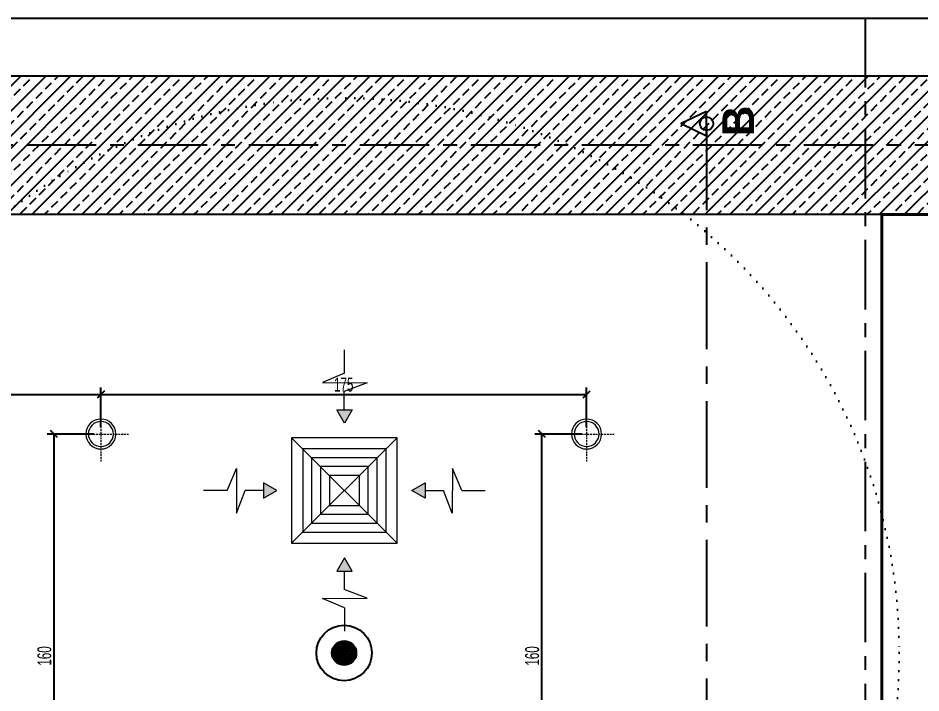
# Model space of a CAD drawing. Header units: millimetres. Extents: x 933584 to 974011, y 4545988 to 4553664.
# Drawn here: x 943632.6 to 943957.9, y 4549592.1 to 4549835.4 of the extents above; entities that cross this region are included whole.
import ezdxf

# ---------------------------------------------------------------- set-up
doc = ezdxf.new("R2010")
doc.units = ezdxf.units.MM
doc.header["$PDMODE"] = 35
for name, pattern in [('( Hidden )', [0.375, 0.25, -0.125]), ('568_AVN_KES_01$0$HIDDEN', [0.375, 0.25, -0.125]), ('CENTER', [2, 1.25, -0.25, 0.25, -0.25]), ('DOT2', [3.175, 0, -3.175])]:
    doc.linetypes.add(name, pattern=pattern)
doc.layers.get('0').update_dxf_attribs({"color": 255})
doc.layers.get('Defpoints').update_dxf_attribs({"color": 8})
for name, color, linetype in [('0-CSX-CXS_20', 14, 'CENTER'), ('0-DMS-50', 143, 'Continuous'), ('0-HSL-HTC_200', 1, 'Continuous'), ('0-LNS-SPL', 13, '568_AVN_KES_01$0$HIDDEN'), ('2-SPS-RCN', 2, 'Continuous'), ('_MSMEP_YT_SPRİNKLER-Details', 7, 'Continuous')]:
    doc.layers.add(name, color=color, linetype=linetype)
for name, color, linetype, lineweight in [('12-ONK_AYDINLATMA', 1, 'Continuous', 5), ('2-SPS-IBW', 5, 'Continuous', 40), ('_MSMEP_HT_EMİŞ_EKİPMANLARI', 183, 'Continuous', 18), ('_MSMEP_YT_SPRİNKLER', 1, 'Continuous', 30)]:
    doc.layers.add(name, color=color, linetype=linetype, lineweight=lineweight)
doc.styles.add('Century Gothic_B_3', font='GOTHICB.TTF', dxfattribs={"height": 4})
doc.styles.add('dim_romans_50', font='swissl.ttf', dxfattribs={"width": 0.6, "height": 5})
doc.dimstyles.new('ONK_dim 1_50', dxfattribs={"dimscale": 5, "dimtxt": 4, "dimasz": 0.5, "dimexe": 0.5, "dimexo": 0.5, "dimgap": 0.2, "dimtad": 1, "dimdec": 1, "dimrnd": 0.5, "dimzin": 9, "dimtxsty": 'dim_romans_50', "dimblk": 'OBLIQUE', "dimcen": 1, "dimclre": 256, "dimclrt": 256, "dimazin": 2, "dimtfac": 1, "dimtdec": 1, "dimtix": 1, "dimtmove": 2, "dimatfit": 3, "dimldrblk": 'OBLIQUE', "dimfxl": 3, "dimfxlon": 1, "dimarcsym": 0})

# ---------------------------------------------------------------- blocks, each defined once
blk = doc.blocks.new('ZVBXCB')
at = {"layer": '0-CSX-CXS_20', "ltscale": 20}
blk.add_line((933780.76, 4549789.55), (932221.52, 4549789.55), dxfattribs=at)
blk.add_lwpolyline([(933137.86, 4549835.4), (933137.86, 4548420.65)], dxfattribs=at)
blk = doc.blocks.new('FDSVBDVBDZVB')
at = {"layer": '0-HSL-HTC_200'}
h = blk.add_hatch(dxfattribs=at)
h.set_pattern_fill('ANSI33', color=256)
h.set_pattern_definition([(45, (935939.6384, 4550274.5564), (-4.490128, 4.490128), []), (45, (935944.1285, 4550274.5564), (-4.490128, 4.490128), [3.175, -1.5875])])
h.paths.add_polyline_path([(940246.16, 4549951.9), (940710.16, 4549951.9), (940710.16, 4549901.89), (940246.16, 4549901.89)])
at = {"layer": '2-SPS-RCN'}
blk.add_lwpolyline([(940246.16, 4549951.9), (940710.16, 4549951.9), (940710.16, 4549901.89), (940246.16, 4549901.89)], close=True, dxfattribs=at)
blk = doc.blocks.new('12 lik sıva üstü aydınlatma')
at = {"linetype": '( Hidden )', "ltscale": 3}
for points in [[(5935.81, -154395.28), (5935.81, -154417.28)], [(5924.81, -154406.28), (5946.81, -154406.28)]]:
    blk.add_lwpolyline(points, dxfattribs=at)
for radius in [6, 5]:
    blk.add_circle((5935.81, -154406.28), radius)
blk = doc.blocks.new('*U1486')
at = {"layer": '_MSMEP_YT_SPRİNKLER-Details', "color": 1, "linetype": 'Continuous', "lineweight": -3}
for p, q in [((24500, 73133.6), (24491, 73133.6)), ((24491, 73133.6), (24497, 73133.6)), ((24500, 73133.6), (24491, 73133.6)), ((24491, 73133.6), (24497, 73133.6)), ((24497, 73133.6), (24497, 73133.6)), ((24497, 73133.6), (24503, 73133.6)), ((24497, 73133.6), (24497, 73133.6)), ((24497, 73133.6), (24503, 73133.6)), ((24509, 73133.6), (24500, 73133.6)), ((24509, 73133.6), (24500, 73133.6)), ((24503, 73133.6), (24503, 73133.6)), ((24503, 73133.6), (24509, 73133.6)), ((24503, 73133.6), (24503, 73133.6)), ((24503, 73133.6), (24509, 73133.6))]:
    blk.add_line(p, q, dxfattribs=at)
blk.add_circle((24500, 73133.6), 10, dxfattribs=at)
for major_axis in [(0, 100), (0, 43.9), (0, 38.9), (0, 33.9), (0, 28.9), (0, 23.9), (0, 18.9), (0, 13.9), (0, 8.95), (0, 3.95)]:
    blk.add_ellipse((24500, 73133.6), major_axis=major_axis, ratio=1, start_param=-1.570796, end_param=4.712389, dxfattribs=at)
blk = doc.blocks.new('FVGDVG')
at = {"layer": '_MSMEP_HT_EMİŞ_EKİPMANLARI', "color": 7, "ltscale": 20}
for p, q in [((947765.3, 4552506.9), (947765.4, 4552591.8)), ((947765.3, 4552506.9), (947686.3, 4552473.2)), ((947686.3, 4552473.2), (947846.9, 4552473)), ((947846.9, 4552473), (947765.2, 4552441.3)), ((947765.1, 4552375.2), (947765.2, 4552441.3)), ((947342.8, 4552084.7), (947376.5, 4552163.7)), ((947376.5, 4552163.7), (947376.7, 4552003.1)), ((948154.5, 4552163.7), (948154.2, 4552003.1)), ((948188.2, 4552084.7), (948154.5, 4552163.7)), ((947342.8, 4552084.7), (947257.9, 4552084.6)), ((947376.7, 4552003.1), (947408.5, 4552084.8)), ((947474.5, 4552084.9), (947408.5, 4552084.8)), ((948056.5, 4552084.9), (948122.5, 4552084.8)), ((948154.2, 4552003.1), (948122.5, 4552084.8)), ((948188.2, 4552084.7), (948273.1, 4552084.6)), ((947765.1, 4551793.5), (947765.2, 4551727.5)), ((947846.9, 4551695.8), (947765.2, 4551727.5)), ((947686.3, 4551695.5), (947846.9, 4551695.8)), ((947765.3, 4551661.8), (947686.3, 4551695.5)), ((947765.3, 4551661.8), (947765.4, 4551576.9))]:
    blk.add_line(p, q, dxfattribs=at)
at = {"layer": '_MSMEP_HT_EMİŞ_EKİPMANLARI', "color": 253, "lineweight": 0, "ltscale": 10}
for p, q in [((947575.4, 4551894.6), (947955.4, 4552274.6)), ((947955.4, 4551894.6), (947575.4, 4552274.6))]:
    blk.add_line(p, q, dxfattribs=at)
at = {"layer": '_MSMEP_HT_EMİŞ_EKİPMANLARI', "color": 7, "ltscale": 20}
for points in [[(947737.9, 4552375.3), (947793.1, 4552375.2), (947765.4, 4552327.4)], [(947474.4, 4552112.1), (947474.5, 4552056.9), (947522.3, 4552084.6)], [(948056.5, 4552112.1), (948056.5, 4552056.9), (948008.7, 4552084.6)], [(947737.9, 4551793.5), (947793.1, 4551793.6), (947765.4, 4551841.3)]]:
    blk.add_lwpolyline(points, close=True, dxfattribs=at)
at = {"layer": '_MSMEP_HT_EMİŞ_EKİPMANLARI', "ltscale": 10}
for points in [[(947575.4, 4551894.6), (947955.4, 4551894.6), (947955.4, 4552274.6), (947575.4, 4552274.6)], [(947615.4, 4551934.6), (947915.4, 4551934.6), (947915.4, 4552234.6), (947615.4, 4552234.6)]]:
    blk.add_lwpolyline(points, close=True, dxfattribs=at)
at = {"layer": '_MSMEP_HT_EMİŞ_EKİPMANLARI', "color": 253, "lineweight": 0, "ltscale": 10}
for points in [[(947647.4, 4551966.6), (947883.4, 4551966.6), (947883.4, 4552202.6), (947647.4, 4552202.6)], [(947679.4, 4551998.6), (947851.4, 4551998.6), (947851.4, 4552170.6), (947679.4, 4552170.6)], [(947711.4, 4552030.6), (947819.4, 4552030.6), (947819.4, 4552138.6), (947711.4, 4552138.6)]]:
    blk.add_lwpolyline(points, close=True, dxfattribs=at)
at = {"layer": '_MSMEP_HT_EMİŞ_EKİPMANLARI', "color": 7, "ltscale": 20}
for points in [[(947793.1, 4552375.2), (947765.4, 4552327.4), (947737.9, 4552375.3), (947765.4, 4552327.4)], [(947765.4, 4552327.4), (947737.9, 4552375.3), (947793.1, 4552375.2), (947765.4, 4552327.4)], [(947474.5, 4552056.9), (947522.3, 4552084.6), (947474.4, 4552112.1), (947522.3, 4552084.6)], [(947522.3, 4552084.6), (947474.4, 4552112.1), (947474.5, 4552056.9), (947522.3, 4552084.6)], [(948056.5, 4552056.9), (948008.7, 4552084.6), (948056.5, 4552112.1), (948008.7, 4552084.6)], [(948008.7, 4552084.6), (948056.5, 4552112.1), (948056.5, 4552056.9), (948008.7, 4552084.6)], [(947793.1, 4551793.6), (947765.4, 4551841.3), (947737.9, 4551793.5), (947765.4, 4551841.3)], [(947765.4, 4551841.3), (947737.9, 4551793.5), (947793.1, 4551793.6), (947765.4, 4551841.3)]]:
    blk.add_solid(points, dxfattribs=at)
blk = doc.blocks.new('_Oblique')
at = {"color": 0, "linetype": 'ByBlock', "lineweight": -2}
blk.add_line((-0.5, -0.5), (0.5, 0.5), dxfattribs=at)
blk = doc.blocks.new('*D1531')
at = {"layer": '0-DMS-50', "lineweight": -2}
for p, q in [((943487.44, 4549687.96), (943487.44, 4549702.24)), ((943662.44, 4549687.96), (943662.44, 4549702.24))]:
    blk.add_line(p, q, dxfattribs=at)
at = {"layer": '0-DMS-50', "color": 0, "lineweight": -2}
blk.add_line((943487.44, 4549699.74), (943662.44, 4549699.74), dxfattribs=at)
at = {"layer": 'Defpoints', "color": 0}
for p in [(943662.44, 4549699.74), (943487.44, 4549685.46), (943662.44, 4549685.46)]:
    blk.add_point(p, dxfattribs=at)
at = {"layer": '0-DMS-50', "color": 0, "linetype": 'ByBlock', "lineweight": -2, "xscale": 2.5, "yscale": 2.5, "zscale": 2.5, "rotation": 180}
blk.add_blockref('_Oblique', (943487.44, 4549699.74), dxfattribs=at)
at = {"layer": '0-DMS-50', "color": 0, "linetype": 'ByBlock', "lineweight": -2, "xscale": 2.5, "yscale": 2.5, "zscale": 2.5}
blk.add_blockref('_Oblique', (943662.44, 4549699.74), dxfattribs=at)
at = {"layer": '0-DMS-50', "insert": (943574.94, 4549703.24), "char_height": 5, "attachment_point": 5, "style": 'dim_romans_50'}
blk.add_mtext('175', dxfattribs=at)
blk = doc.blocks.new('*D1532')
at = {"layer": '0-DMS-50', "lineweight": -2}
for p, q in [((943662.44, 4549687.96), (943662.44, 4549702.24)), ((943837.44, 4549687.96), (943837.44, 4549702.24))]:
    blk.add_line(p, q, dxfattribs=at)
at = {"layer": '0-DMS-50', "color": 0, "lineweight": -2}
blk.add_line((943662.44, 4549699.74), (943837.44, 4549699.74), dxfattribs=at)
at = {"layer": 'Defpoints', "color": 0}
for p in [(943837.44, 4549699.74), (943662.44, 4549685.46), (943837.44, 4549685.46)]:
    blk.add_point(p, dxfattribs=at)
at = {"layer": '0-DMS-50', "color": 0, "linetype": 'ByBlock', "lineweight": -2, "xscale": 2.5, "yscale": 2.5, "zscale": 2.5, "rotation": 180}
blk.add_blockref('_Oblique', (943662.44, 4549699.74), dxfattribs=at)
at = {"layer": '0-DMS-50', "color": 0, "linetype": 'ByBlock', "lineweight": -2, "xscale": 2.5, "yscale": 2.5, "zscale": 2.5}
blk.add_blockref('_Oblique', (943837.44, 4549699.74), dxfattribs=at)
at = {"layer": '0-DMS-50', "insert": (943749.94, 4549703.24), "char_height": 5, "attachment_point": 5, "style": 'dim_romans_50'}
blk.add_mtext('175', dxfattribs=at)
blk = doc.blocks.new('*D1558')
at = {"layer": '0-DMS-50', "lineweight": -2}
for p, q in [((943659.94, 4549685.46), (943643.1, 4549685.46)), ((943659.94, 4549525.46), (943643.1, 4549525.46))]:
    blk.add_line(p, q, dxfattribs=at)
at = {"layer": '0-DMS-50', "color": 0, "lineweight": -2}
blk.add_line((943645.6, 4549525.46), (943645.6, 4549685.46), dxfattribs=at)
at = {"layer": 'Defpoints', "color": 0}
for p in [(943645.6, 4549685.46), (943662.44, 4549685.46), (943662.44, 4549525.46)]:
    blk.add_point(p, dxfattribs=at)
at = {"layer": '0-DMS-50', "color": 0, "linetype": 'ByBlock', "lineweight": -2, "xscale": 2.5, "yscale": 2.5, "zscale": 2.5}
for p, rotation in [((943645.6, 4549685.46), 90), ((943645.6, 4549525.46), 270)]:
    blk.add_blockref('_Oblique', p, dxfattribs=dict(at, rotation=rotation))
at = {"layer": '0-DMS-50', "insert": (943642.1, 4549605.46), "char_height": 5, "attachment_point": 5, "rotation": 90, "style": 'dim_romans_50'}
blk.add_mtext('160', dxfattribs=at)
blk = doc.blocks.new('*D1559')
at = {"layer": '0-DMS-50', "lineweight": -2}
for p, q in [((943835.7, 4549685.46), (943818.85, 4549685.46)), ((943835.7, 4549525.46), (943818.85, 4549525.46))]:
    blk.add_line(p, q, dxfattribs=at)
at = {"layer": '0-DMS-50', "color": 0, "lineweight": -2}
blk.add_line((943821.35, 4549525.46), (943821.35, 4549685.46), dxfattribs=at)
at = {"layer": 'Defpoints', "color": 0}
for p in [(943821.35, 4549685.46), (943838.2, 4549685.46), (943838.2, 4549525.46)]:
    blk.add_point(p, dxfattribs=at)
at = {"layer": '0-DMS-50', "color": 0, "linetype": 'ByBlock', "lineweight": -2, "xscale": 2.5, "yscale": 2.5, "zscale": 2.5}
for p, rotation in [((943821.35, 4549685.46), 90), ((943821.35, 4549525.46), 270)]:
    blk.add_blockref('_Oblique', p, dxfattribs=dict(at, rotation=rotation))
at = {"layer": '0-DMS-50', "insert": (943817.85, 4549605.46), "char_height": 5, "attachment_point": 5, "rotation": 90, "style": 'dim_romans_50'}
blk.add_mtext('160', dxfattribs=at)
blk = doc.blocks.new('CXVBXCBXCB')
blk.add_lwpolyline([(936604.05, 4552639.81), (936594.96, 4552635.39), (936604.05, 4552630.96), (936604.05, 4552639.81)])
at = {"linetype": 'CENTER', "ltscale": 25}
blk.add_lwpolyline([(936604.05, 4552635.39), (936604.05, 4551251.6)], dxfattribs=at)
blk.add_circle((936604.05, 4552635.39), 2.41)
at = {"linetype": 'CENTER', "ltscale": 10, "insert": (936609.76, 4553261.17), "char_height": 11.3933, "width": 630.3395, "attachment_point": 3, "rotation": 90, "line_spacing_factor": 0.984502, "style": 'Century Gothic_B_3'}
blk.add_mtext('\\pxql;{\\fFranklin Gothic Book|b1|i0|c162|p34;B}', dxfattribs=at)

msp = doc.modelspace()

# ---------------------------------------------------------------- linework, layer by layer
at = {"color": 0}
msp.add_lwpolyline([(943021.5, 4549835.4), (945081.5, 4549835.4), (945081.5, 4548375.4), (943021.5, 4548375.4)], close=True, dxfattribs=at)
at = {"layer": '2-SPS-IBW'}
msp.add_lwpolyline([(943943.85, 4549764.53), (943943.85, 4549378.53), (944430.84, 4549378.53), (944430.84, 4549402.54), (943967.85, 4549402.54), (943967.85, 4549764.53), (943943.85, 4549764.53)], dxfattribs=at)
at = {"layer": '_MSMEP_YT_SPRİNKLER', "linetype": 'DOT2'}
msp.add_circle((943750.09, 4549606.54), 200, dxfattribs=at)

# ---------------------------------------------------------------- block references
for name, p in [('ZVBXCB', (10800, 0)), ('FDSVBDVBDZVB', (3257.69, -137.36)), ('CXVBXCBXCB', (7276.62, -2838.04))]:
    msp.add_blockref(name, p)
at = {"layer": '0-LNS-SPL', "xscale": 0.1, "yscale": 0.1, "zscale": 0.1}
msp.add_blockref('FVGDVG', (848973.64, 4094456.66), dxfattribs=at)
at = {"layer": '12-ONK_AYDINLATMA', "linetype": 'Continuous', "ltscale": 0.07, "xscale": -0.9, "yscale": 0.9, "zscale": 0.9}
for p, rotation in [((804696.79, 4555027.69), 89.99999999999984), ((804871.79, 4555027.69), 89.99999999999982)]:
    msp.add_blockref('12 lik sıva üstü aydınlatma', p, dxfattribs=dict(at, rotation=rotation))
at = {"layer": '_MSMEP_YT_SPRİNKLER', "xscale": 0.1, "yscale": 0.1, "zscale": 0.1}
msp.add_blockref('*U1486', (941300.09, 4542293.18), dxfattribs=at)

# ---------------------------------------------------------------- dimensions: what is measured, and where the dimension line sits
at = {"layer": '0-DMS-50'}
for base, p1, p2, angle, picture, middle in [((943662.44, 4549699.74), (943487.44, 4549685.46), (943662.44, 4549685.46), 180, '*D1531', (943574.94, 4549703.24)), ((943837.44, 4549699.74), (943662.44, 4549685.46), (943837.44, 4549685.46), 180, '*D1532', (943749.94, 4549703.24)), ((943645.6, 4549685.46), (943662.44, 4549525.46), (943662.44, 4549685.46), 90, '*D1558', (943642.1, 4549605.46)), ((943821.35, 4549685.46), (943838.2, 4549525.46), (943838.2, 4549685.46), 90, '*D1559', (943817.85, 4549605.46))]:
    dim = msp.add_linear_dim(base=base, p1=p1, p2=p2, angle=angle, dimstyle='ONK_dim 1_50', dxfattribs=at)
    dim.commit()
    dim.dimension.update_dxf_attribs({"geometry": picture, "text_midpoint": middle})

doc.saveas('drawing.dxf')
